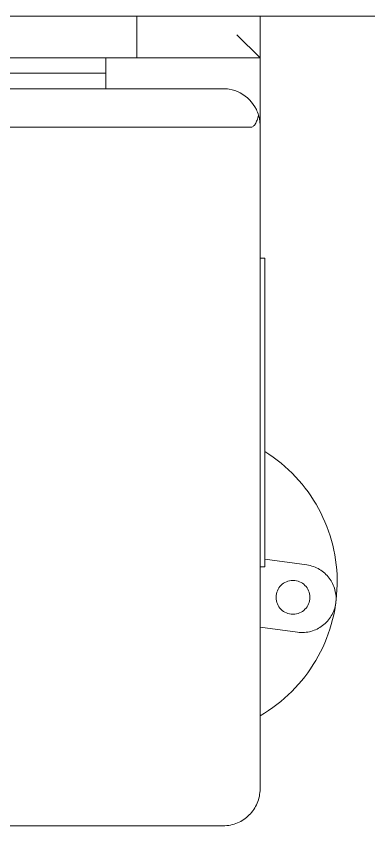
# Model space of a CAD drawing. Extents: x -681219 to -550379, y -242630 to -158199.
# Drawn here: x -671684 to -671569.6, y -214459.5 to -214197 of the extents above; entities that cross this region are included whole.
import ezdxf

# ---------------------------------------------------------------- set-up
doc = ezdxf.new("R2010")
doc.units = 0
doc.header["$LTSCALE"] = 1000
doc.linetypes.add('DASHED2', pattern=[9.525, 6.35, -3.175])
doc.layers.get('0').update_dxf_attribs({"linetype": 'CONTINUOUS'})
doc.layers.add('future', color=4, linetype='DASHED2', lineweight=0)

# ---------------------------------------------------------------- blocks, each defined once
blk = doc.blocks.new('A$Caddf9ae6')
at = {"color": 0}
for p, q in [((-280.69, -3090.97), (-280.69, -3534.97)), ((-456.74, -3136.47), (-458.61, -3122.83)), ((-480.41, -3125.83), (-478.74, -3137.97)), ((-459.19, -3136.47), (-449.19, -3136.47)), ((-459.19, -3137.97), (-459.19, -3136.47)), ((-369.19, -3136.47), (-449.19, -3136.47)), ((-369.19, -3136.47), (-359.19, -3136.47)), ((-359.19, -3136.47), (-359.19, -3137.97)), ((-316.19, -3137.97), (-531.19, -3137.97)), ((-294.19, -3137.97), (-316.19, -3137.97)), ((-294.19, -3137.97), (-286.69, -3145.47)), ((-294.19, -3137.97), (-294.19, -3177.97)), ((-280.69, -3137.97), (-294.19, -3137.97)), ((-316.69, -3484.97), (-316.69, -3140.97)), ((-543.19, -3149.97), (-543.19, -3475.97)), ((-304.19, -3475.97), (-304.19, -3149.97)), ((-286.69, -3177.97), (-294.19, -3177.97)), ((-294.19, -3447.97), (-294.19, -3177.97)), ((-280.69, -3177.97), (-286.69, -3177.97)), ((-286.19, -3177.97), (-280.69, -3177.97)), ((-304.19, -3187.97), (-299.2, -3187.97)), ((-299.2, -3187.97), (-294.19, -3187.97)), ((-299.19, -3437.97), (-299.19, -3187.97))]:
    blk.add_line(p, q, dxfattribs=at)
blk.add_circle((-469.11, -3127.31), 5.5, dxfattribs=at)
for centre, radius, start, end in [((-464.19, -3162.97), 50, 32.0055, 150), ((-469.51, -3124.33), 11, 7.8479, 187.8479), ((-531.19, -3149.97), 12, 90, 180), ((-316.19, -3149.97), 12, 0, 73.4129)]:
    blk.add_arc(centre, radius, start, end, dxfattribs=at)
blk.add_ellipse((-307.92, -3140.97), major_axis=(-8.77, 0), ratio=0.34202, start_param=5.297687, end_param=6.283185, dxfattribs=at)
blk.add_open_spline([(-312.76, -3138.47), (-313.92, -3138.12), (-315.09, -3137.97), (-316.19, -3137.97)], degree=3, dxfattribs=at)

msp = doc.modelspace()

# ---------------------------------------------------------------- block references
at = {"layer": 'future', "xscale": -1, "rotation": 270}
msp.add_blockref('A$Caddf9ae6', (-668466.9156, -213916.3249), dxfattribs=at)

doc.saveas('drawing.dxf')
